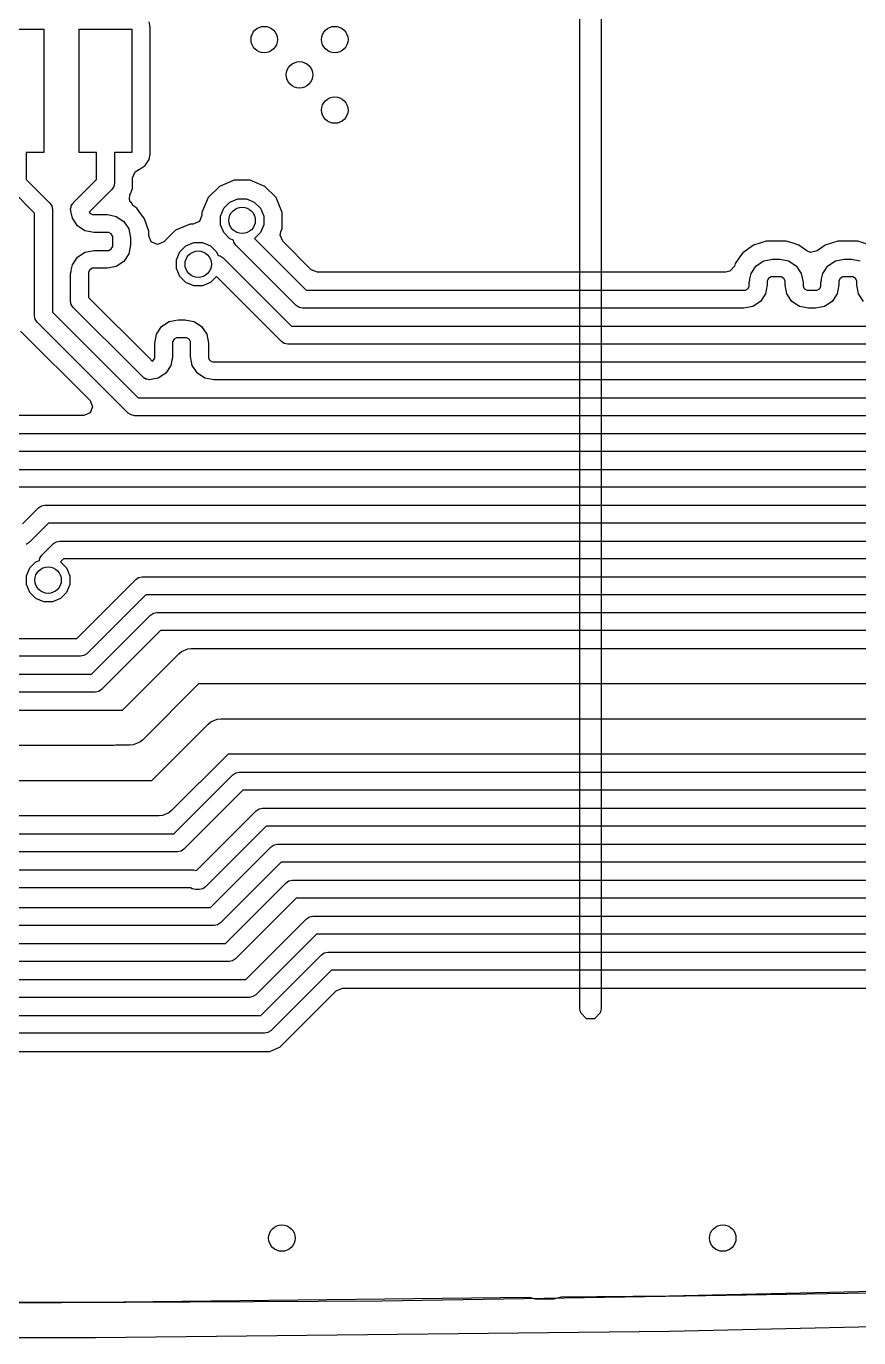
# Model space of a CAD drawing. Extents: x 94.3 to 177.3, y -118.1 to -62.3.
# Drawn here: x 137.05 to 141.77, y -117.57 to -110.12 of the extents above; entities that cross this region are included whole.
import ezdxf

# ---------------------------------------------------------------- set-up
doc = ezdxf.new("R2010")
doc.units = 0
doc.layers.add('BLACK', color=7, linetype='CONTINUOUS')

msp = doc.modelspace()

# ---------------------------------------------------------------- linework, layer by layer
at = {"layer": 'BLACK', "linetype": 'CONTINUOUS'}
for p, q in [((140.31, -108.44), (140.31, -115.7)), ((140.19, -115.7), (140.19, -108.5)), ((137.752499, -110.129906), (137.746553, -110.100007)), ((137.7525, -110.850095), (137.752499, -110.129906)), ((136.85, -110.14), (137.15, -110.14)), ((137.15, -110.14), (137.15, -110.84)), ((137.35, -110.84), (137.35, -110.14)), ((137.35, -110.14), (137.65, -110.14)), ((137.65, -110.14), (137.65, -110.84)), ((137.15, -110.84), (137.0508, -110.84)), ((137.0508, -110.84), (137.0508, -110.993959)), ((137.4492, -110.84), (137.35, -110.84)), ((137.4492, -110.993959), (137.4492, -110.84)), ((137.65, -110.84), (137.5508, -110.84)), ((137.5508, -110.84), (137.5508, -111.015001)), ((137.723898, -110.913898), (137.746553, -110.879993)), ((137.746553, -110.879993), (137.7525, -110.850095)), ((137.6533, -110.984885), (137.667945, -110.94953)), ((137.667945, -110.94953), (137.686037, -110.939866)), ((137.685445, -110.938437), (137.68999, -110.936554)), ((137.686037, -110.939866), (137.685445, -110.938437)), ((137.68999, -110.936554), (137.68999, -110.936553)), ((137.68999, -110.936553), (137.689993, -110.936553)), ((137.689993, -110.936553), (137.723898, -110.913898)), ((137.0508, -110.993959), (137.184321, -111.12748)), ((137.316679, -111.12648), (137.4492, -110.993959)), ((137.5508, -111.015001), (137.546933, -111.034441)), ((137.6533, -111.045494), (137.6533, -110.984885)), ((138.229056, -110.99819), (138.145444, -111.032824)), ((138.229057, -110.99819), (138.229056, -110.99819)), ((138.319563, -110.99819), (138.229057, -110.99819)), ((138.403178, -111.032825), (138.319563, -110.99819)), ((137.0976, -111.184443), (136.964079, -111.050922)), ((137.535494, -111.051349), (137.408124, -111.178718)), ((137.535921, -111.050922), (137.535494, -111.051349)), ((137.546933, -111.034441), (137.535921, -111.050922)), ((137.635462, -111.107847), (137.638647, -111.080867)), ((137.638647, -111.080867), (137.640844, -111.075564)), ((137.640844, -111.075564), (137.6533, -111.045494)), ((138.081444, -111.096824), (138.04681, -111.180436)), ((138.081448, -111.096818), (138.081444, -111.096824)), ((138.145438, -111.032828), (138.081448, -111.096818)), ((138.145444, -111.032824), (138.145438, -111.032828)), ((138.204864, -111.121756), (138.249924, -111.103092)), ((138.249924, -111.103092), (138.298696, -111.103092)), ((138.298696, -111.103092), (138.343756, -111.121756)), ((138.467175, -111.096822), (138.403178, -111.032825)), ((138.50181, -111.180437), (138.467175, -111.096822)), ((137.184321, -111.12748), (137.195333, -111.14396)), ((137.195333, -111.14396), (137.195333, -111.143961)), ((137.195333, -111.143961), (137.1992, -111.163401)), ((137.1992, -111.163401), (137.1992, -111.746042)), ((137.3018, -111.162402), (137.305667, -111.1505)), ((137.301819, -111.162402), (137.3018, -111.162402)), ((137.305667, -111.181749), (137.301819, -111.162402)), ((137.305667, -111.142961), (137.310435, -111.135824)), ((137.305667, -111.1505), (137.305667, -111.142961)), ((137.310435, -111.135824), (137.311502, -111.132542)), ((137.311502, -111.132542), (137.313691, -111.130951)), ((137.313691, -111.130951), (137.316679, -111.12648)), ((137.638648, -111.113039), (137.635462, -111.107847)), ((137.638648, -111.119131), (137.638648, -111.113039)), ((137.648322, -111.128805), (137.638648, -111.119131)), ((137.655476, -111.140464), (137.648322, -111.128805)), ((137.678174, -111.156936), (137.655476, -111.140464)), ((137.678174, -111.156937), (137.678174, -111.156936)), ((137.678176, -111.156938), (137.678174, -111.156937)), ((137.69527, -111.180439), (137.678176, -111.156938)), ((138.151712, -111.201304), (138.170376, -111.156244)), ((138.170376, -111.156244), (138.204864, -111.121756)), ((138.343756, -111.121756), (138.378244, -111.156244)), ((138.378244, -111.156244), (138.396908, -111.201304)), ((137.0976, -111.767084), (137.0976, -111.184443)), ((137.305667, -111.181841), (137.305667, -111.181749)), ((137.305689, -111.181863), (137.305667, -111.181841)), ((137.31187, -111.212939), (137.305689, -111.181863)), ((137.340494, -111.255784), (137.31187, -111.212939)), ((137.408124, -111.178718), (137.411584, -111.184711)), ((137.411584, -111.184711), (137.425727, -111.192879)), ((137.425727, -111.192879), (137.433892, -111.192881)), ((137.433892, -111.192881), (137.510249, -111.192881)), ((137.510249, -111.192881), (137.5201, -111.19484)), ((137.5201, -111.19484), (137.560788, -111.202908)), ((137.560788, -111.202908), (137.603671, -111.231526)), ((137.603671, -111.231526), (137.632336, -111.274377)), ((137.721894, -111.217041), (137.69527, -111.180439)), ((137.721894, -111.217043), (137.721894, -111.217041)), ((137.721897, -111.217046), (137.721894, -111.217043)), ((137.744901, -111.287724), (137.721897, -111.217046)), ((137.980436, -111.24681), (137.896824, -111.281444)), ((137.99681, -111.24681), (137.980436, -111.24681)), ((138.032165, -111.232165), (137.99681, -111.24681)), ((138.04681, -111.19681), (138.032165, -111.232165)), ((138.04681, -111.180436), (138.04681, -111.19681)), ((138.151712, -111.250076), (138.151712, -111.201304)), ((138.170376, -111.295136), (138.151712, -111.250076)), ((138.396908, -111.250076), (138.378244, -111.295136)), ((138.396908, -111.201304), (138.396908, -111.250076)), ((138.50181, -111.270943), (138.50181, -111.180437)), ((137.383333, -111.284418), (137.340494, -111.255784)), ((137.414437, -111.290611), (137.383333, -111.284418)), ((137.41444, -111.290614), (137.414437, -111.290611)), ((137.422477, -111.292212), (137.41444, -111.290614)), ((137.433868, -111.294481), (137.422477, -111.292212)), ((137.433872, -111.294479), (137.433868, -111.294481)), ((137.43388, -111.294481), (137.433872, -111.294479)), ((137.510249, -111.294481), (137.43388, -111.294481)), ((137.510268, -111.294477), (137.510249, -111.294481)), ((137.510281, -111.294481), (137.510268, -111.294477)), ((137.518459, -111.294476), (137.510281, -111.294481)), ((137.532629, -111.302646), (137.518459, -111.294476)), ((137.540815, -111.316807), (137.532629, -111.302646)), ((137.540729, -111.324961), (137.540818, -111.324509)), ((137.540729, -111.3656), (137.540729, -111.324961)), ((137.540818, -111.324509), (137.540815, -111.316807)), ((137.632336, -111.274377), (137.642419, -111.324937)), ((137.642329, -111.324937), (137.642326, -111.324946)), ((137.642326, -111.324946), (137.642329, -111.324961)), ((137.642419, -111.324937), (137.642329, -111.324937)), ((137.642329, -111.324961), (137.642329, -111.365601)), ((137.744911, -111.308979), (137.744901, -111.287724)), ((137.744913, -111.312667), (137.744911, -111.308979)), ((137.759557, -111.347998), (137.744913, -111.312667)), ((137.896821, -111.281446), (137.830268, -111.347999)), ((137.896822, -111.281445), (137.896821, -111.281446)), ((137.896824, -111.281444), (137.896822, -111.281445)), ((138.204864, -111.329624), (138.170376, -111.295136)), ((138.378244, -111.295136), (138.344453, -111.328926)), ((138.490173, -111.308979), (138.493978, -111.289848)), ((138.504818, -111.344334), (138.490173, -111.308979)), ((138.493978, -111.289848), (138.50181, -111.270943)), ((137.38334, -111.406159), (137.414415, -111.399972)), ((137.414415, -111.399972), (137.41444, -111.399948)), ((137.41444, -111.399948), (137.433868, -111.396083)), ((137.433868, -111.396083), (137.433868, -111.396081)), ((137.433868, -111.396081), (137.433872, -111.396082)), ((137.433872, -111.396082), (137.43388, -111.396081)), ((137.43388, -111.396081), (137.510249, -111.396081)), ((137.510249, -111.396081), (137.510268, -111.396084)), ((137.510268, -111.396084), (137.510281, -111.396081)), ((137.510281, -111.396081), (137.510281, -111.396029)), ((137.510281, -111.396029), (137.518437, -111.396033)), ((137.518437, -111.396033), (137.532568, -111.387882)), ((137.532568, -111.387882), (137.540728, -111.373757)), ((137.540728, -111.373757), (137.540729, -111.3656)), ((137.638459, -111.385043), (137.63227, -111.416146)), ((137.638462, -111.385041), (137.638459, -111.385043)), ((137.642285, -111.365821), (137.638462, -111.385041)), ((137.642329, -111.365602), (137.642285, -111.365821)), ((137.642329, -111.365601), (137.642329, -111.365602)), ((137.794913, -111.362643), (137.759557, -111.347998)), ((137.830268, -111.347999), (137.794913, -111.362643)), ((137.921756, -111.404864), (137.956244, -111.370376)), ((137.956244, -111.370376), (138.001304, -111.351712)), ((138.001304, -111.351712), (138.050076, -111.351712)), ((138.050076, -111.351712), (138.095136, -111.370376)), ((138.095136, -111.370376), (138.129624, -111.404864)), ((138.224967, -111.33795), (138.204864, -111.329624)), ((138.227377, -111.350065), (138.224967, -111.33795)), ((138.238389, -111.366546), (138.227377, -111.350065)), ((138.581164, -111.709321), (138.238389, -111.366546)), ((138.344453, -111.328926), (138.638127, -111.6226)), ((138.665939, -111.505455), (138.504818, -111.344334)), ((141.17472, -111.365864), (141.114636, -111.409524)), ((141.174721, -111.365864), (141.17472, -111.365864)), ((141.245346, -111.342894), (141.174721, -111.365864)), ((141.245349, -111.342893), (141.245346, -111.342894)), ((141.247272, -111.342893), (141.245349, -111.342893)), ((141.247475, -111.342874), (141.247272, -111.342893)), ((141.282485, -111.342874), (141.247475, -111.342874)), ((141.282486, -111.342873), (141.282485, -111.342874)), ((141.282487, -111.342873), (141.282486, -111.342873)), ((141.284543, -111.342873), (141.282487, -111.342873)), ((141.317474, -111.342857), (141.284543, -111.342873)), ((141.317507, -111.342873), (141.317474, -111.342857)), ((141.32322, -111.342873), (141.317507, -111.342873)), ((141.360347, -111.342872), (141.32322, -111.342873)), ((141.360348, -111.342872), (141.360347, -111.342872)), ((141.394335, -111.35391), (141.360348, -111.342872)), ((141.431008, -111.365821), (141.394335, -111.35391)), ((141.43101, -111.365822), (141.431008, -111.365821)), ((141.476727, -111.399022), (141.43101, -111.365822)), ((141.498288, -111.40795), (141.476727, -111.399022)), ((141.535499, -111.399014), (141.498288, -111.40795)), ((141.581116, -111.365866), (141.535499, -111.399014)), ((141.581123, -111.365863), (141.581116, -111.365866)), ((141.651745, -111.342894), (141.581123, -111.365863)), ((141.65175, -111.342893), (141.651745, -111.342894)), ((141.653656, -111.342893), (141.65175, -111.342893)), ((141.653881, -111.342872), (141.653656, -111.342893)), ((141.688885, -111.342872), (141.653881, -111.342872)), ((141.688886, -111.342871), (141.688885, -111.342872)), ((141.688887, -111.342871), (141.688886, -111.342871)), ((141.690943, -111.342871), (141.688887, -111.342871)), ((141.723874, -111.342855), (141.690943, -111.342871)), ((141.723907, -111.342871), (141.723874, -111.342855)), ((141.729621, -111.342871), (141.723907, -111.342871)), ((141.766745, -111.342869), (141.729621, -111.342871)), ((141.766748, -111.342869), (141.766745, -111.342869)), ((141.766749, -111.342869), (141.766748, -111.342869)), ((141.766754, -111.34287), (141.766749, -111.342869)), ((141.837405, -111.365818), (141.766754, -111.34287)), ((137.311871, -111.477611), (137.340502, -111.43478)), ((137.340502, -111.43478), (137.38334, -111.406159)), ((137.603629, -111.458988), (137.560768, -111.487603)), ((137.63227, -111.416146), (137.603629, -111.458988)), ((137.903092, -111.449924), (137.921756, -111.404864)), ((137.903092, -111.498696), (137.903092, -111.449924)), ((138.129624, -111.404864), (138.13795, -111.424967)), ((138.13795, -111.424967), (138.150065, -111.427377)), ((138.150065, -111.427377), (138.166546, -111.438389)), ((138.166546, -111.438389), (138.553957, -111.8258)), ((141.070972, -111.469606), (141.065779, -111.485569)), ((141.071003, -111.469564), (141.070972, -111.469606)), ((141.101573, -111.4275), (141.071003, -111.469564)), ((141.114636, -111.409525), (141.101573, -111.4275)), ((141.114636, -111.409524), (141.114636, -111.409525)), ((141.189181, -111.484074), (141.232012, -111.455449)), ((141.232012, -111.455449), (141.263109, -111.449251)), ((141.263109, -111.449251), (141.26312, -111.449241)), ((141.26312, -111.449241), (141.282535, -111.445378)), ((141.282535, -111.445378), (141.282535, -111.445374)), ((141.282535, -111.445374), (141.282544, -111.445377)), ((141.282544, -111.445377), (141.28256, -111.445374)), ((141.28256, -111.445374), (141.3232, -111.445374)), ((141.3232, -111.445374), (141.373745, -111.455424)), ((141.373745, -111.455424), (141.416601, -111.484046)), ((141.595582, -111.484072), (141.638413, -111.455448)), ((141.638413, -111.455448), (141.669507, -111.449251)), ((141.669507, -111.449251), (141.66952, -111.449239)), ((141.66952, -111.449239), (141.688935, -111.445376)), ((141.688935, -111.445376), (141.688935, -111.445372)), ((141.688935, -111.445372), (141.688944, -111.445375)), ((141.688944, -111.445375), (141.68896, -111.445372)), ((141.68896, -111.445372), (141.7296, -111.445372)), ((141.7296, -111.445372), (141.780145, -111.455422)), ((137.3018, -111.528137), (137.304296, -111.515614)), ((137.301802, -111.528146), (137.3018, -111.528137)), ((137.3018, -111.528161), (137.301802, -111.528146)), ((137.3018, -111.568801), (137.3018, -111.528161)), ((137.304296, -111.515614), (137.305667, -111.508721)), ((137.305667, -111.508721), (137.30567, -111.508717)), ((137.30567, -111.508717), (137.311871, -111.477611)), ((137.403403, -111.520017), (137.4034, -111.528161)), ((137.4034, -111.528161), (137.4034, -111.568801)), ((137.411575, -111.50587), (137.403403, -111.520017)), ((137.425724, -111.497701), (137.411575, -111.50587)), ((137.433892, -111.4977), (137.425724, -111.497701)), ((137.510217, -111.497681), (137.433892, -111.497681)), ((137.433892, -111.497681), (137.433892, -111.4977)), ((137.510249, -111.497681), (137.510217, -111.497681)), ((137.529689, -111.493814), (137.510249, -111.497681)), ((137.529747, -111.493755), (137.529689, -111.493814)), ((137.560768, -111.487603), (137.529747, -111.493755)), ((137.921756, -111.543756), (137.903092, -111.498696)), ((137.956244, -111.578244), (137.921756, -111.543756)), ((138.128926, -111.544453), (138.095136, -111.578244)), ((138.496994, -111.912521), (138.128926, -111.544453)), ((138.701294, -111.5201), (138.665939, -111.505455)), ((141.018232, -111.5201), (138.701294, -111.5201)), ((141.040915, -111.514659), (141.018232, -111.5201)), ((141.065779, -111.485569), (141.040915, -111.514659)), ((141.15435, -111.55801), (141.160552, -111.526903)), ((141.160552, -111.526903), (141.189181, -111.484074)), ((141.274412, -111.546982), (141.260258, -111.555157)), ((141.282585, -111.54698), (141.274412, -111.546982)), ((141.3232, -111.546974), (141.282585, -111.546974)), ((141.282585, -111.546974), (141.282585, -111.54698)), ((141.331377, -111.546973), (141.3232, -111.546974)), ((141.34554, -111.555147), (141.331377, -111.546973)), ((141.416601, -111.484046), (141.445247, -111.526886)), ((141.445247, -111.526886), (141.455326, -111.577425)), ((141.56075, -111.558008), (141.566953, -111.526901)), ((141.566953, -111.526901), (141.595582, -111.484072)), ((141.680813, -111.546982), (141.666659, -111.555156)), ((141.688985, -111.54698), (141.680813, -111.546982)), ((141.7296, -111.546972), (141.688985, -111.546972)), ((141.688985, -111.546972), (141.688985, -111.54698)), ((141.737777, -111.546971), (141.7296, -111.546972)), ((141.751942, -111.555145), (141.737777, -111.546971)), ((137.3018, -111.683916), (137.3018, -111.568801)), ((137.4034, -111.568801), (137.4034, -111.662874)), ((138.001304, -111.596908), (137.956244, -111.578244)), ((138.050076, -111.596908), (138.001304, -111.596908)), ((138.095136, -111.578244), (138.050076, -111.596908)), ((138.638127, -111.6226), (141.12, -111.6226)), ((141.12, -111.6226), (141.12, -111.62258)), ((141.12, -111.62258), (141.128166, -111.62258)), ((141.128166, -111.62258), (141.14231, -111.614415)), ((141.14231, -111.614415), (141.150478, -111.600273)), ((141.150478, -111.600273), (141.15048, -111.592107)), ((141.15048, -111.577425), (141.1531, -111.564282)), ((141.150483, -111.577436), (141.15048, -111.577425)), ((141.15048, -111.577454), (141.150483, -111.577436)), ((141.15048, -111.592107), (141.15048, -111.577454)), ((141.1531, -111.564282), (141.154347, -111.558014)), ((141.154347, -111.558014), (141.15435, -111.55801)), ((141.24821, -111.611562), (141.242017, -111.642667)), ((141.248213, -111.61156), (141.24821, -111.611562)), ((141.250458, -111.600276), (141.248213, -111.61156)), ((141.25208, -111.592132), (141.250458, -111.600276)), ((141.25208, -111.59212), (141.252078, -111.592127)), ((141.252078, -111.592127), (141.25208, -111.592132)), ((141.252083, -111.56931), (141.25208, -111.577452)), ((141.25208, -111.577452), (141.25208, -111.577454)), ((141.25208, -111.577454), (141.25208, -111.59212)), ((141.260258, -111.555157), (141.252083, -111.56931)), ((141.353722, -111.569306), (141.34554, -111.555147)), ((141.35368, -111.577454), (141.353725, -111.577223)), ((141.35368, -111.59212), (141.35368, -111.577454)), ((141.353681, -111.592127), (141.35368, -111.59212)), ((141.35368, -111.592132), (141.353681, -111.592127)), ((141.353682, -111.592132), (141.35368, -111.592132)), ((141.357547, -111.61156), (141.353682, -111.592132)), ((141.353725, -111.577223), (141.353722, -111.569306)), ((141.357572, -111.611585), (141.357547, -111.61156)), ((141.363759, -111.64266), (141.357572, -111.611585)), ((141.45528, -111.577425), (141.455276, -111.577436)), ((141.455276, -111.577436), (141.45528, -111.577454)), ((141.455326, -111.577425), (141.45528, -111.577425)), ((141.45528, -111.577454), (141.45528, -111.592108)), ((141.45528, -111.592108), (141.4553, -111.592108)), ((141.4553, -111.592108), (141.455301, -111.600276)), ((141.455301, -111.600276), (141.46347, -111.614425)), ((141.46347, -111.614425), (141.477616, -111.622597)), ((141.477616, -111.622597), (141.485785, -111.6226)), ((141.485785, -111.6226), (141.5264, -111.6226)), ((141.5264, -111.6226), (141.5264, -111.62258)), ((141.5264, -111.62258), (141.534566, -111.62258)), ((141.534566, -111.62258), (141.54871, -111.614415)), ((141.54871, -111.614415), (141.556878, -111.600273)), ((141.556878, -111.600273), (141.55688, -111.592107)), ((141.55688, -111.577422), (141.559451, -111.564524)), ((141.556883, -111.577433), (141.55688, -111.577422)), ((141.55688, -111.577452), (141.556883, -111.577433)), ((141.55688, -111.592107), (141.55688, -111.577452)), ((141.559451, -111.564524), (141.560747, -111.558012)), ((141.560747, -111.558012), (141.56075, -111.558008)), ((141.65461, -111.611562), (141.648417, -111.642667)), ((141.654613, -111.61156), (141.65461, -111.611562)), ((141.656858, -111.600276), (141.654613, -111.61156)), ((141.65848, -111.592132), (141.656858, -111.600276)), ((141.65848, -111.59212), (141.658478, -111.592127)), ((141.658478, -111.592127), (141.65848, -111.592132)), ((141.658483, -111.56931), (141.65848, -111.577452)), ((141.65848, -111.577452), (141.65848, -111.59212)), ((141.666659, -111.555156), (141.658483, -111.56931)), ((141.760124, -111.569305), (141.751942, -111.555145)), ((141.76008, -111.577452), (141.760127, -111.577211)), ((141.76008, -111.59212), (141.76008, -111.577452)), ((141.760081, -111.592127), (141.76008, -111.59212)), ((141.76008, -111.592132), (141.760081, -111.592127)), ((141.760082, -111.592132), (141.76008, -111.592132)), ((141.763947, -111.61156), (141.760082, -111.592132)), ((141.760127, -111.577211), (141.760124, -111.569305)), ((141.763972, -111.611585), (141.763947, -111.61156)), ((141.770159, -111.64266), (141.763972, -111.611585)), ((137.305667, -111.703356), (137.3018, -111.683916)), ((137.4034, -111.662874), (137.746599, -112.006073)), ((141.213383, -111.685506), (141.170537, -111.714129)), ((141.242017, -111.642667), (141.213383, -111.685506)), ((141.39238, -111.685497), (141.363759, -111.64266)), ((141.43521, -111.714129), (141.39238, -111.685497)), ((141.619783, -111.685506), (141.576937, -111.714129)), ((141.648417, -111.642667), (141.619783, -111.685506)), ((141.79878, -111.685497), (141.770159, -111.64266)), ((137.101467, -111.786524), (137.0976, -111.767084)), ((137.1992, -111.746042), (137.685358, -112.2322)), ((137.316679, -111.719837), (137.305667, -111.703356)), ((137.674757, -112.077915), (137.316679, -111.719837)), ((138.597644, -111.720333), (138.581164, -111.709321)), ((138.597645, -111.720333), (138.597644, -111.720333)), ((138.617085, -111.7242), (138.597645, -111.720333)), ((141.12, -111.7242), (138.617085, -111.7242)), ((141.13944, -111.720333), (141.12, -111.7242)), ((141.139464, -111.720308), (141.13944, -111.720333)), ((141.170537, -111.714129), (141.139464, -111.720308)), ((141.466316, -111.720329), (141.43521, -111.714129)), ((141.46632, -111.720333), (141.466316, -111.720329)), ((141.473525, -111.721766), (141.46632, -111.720333)), ((141.485735, -111.7242), (141.473525, -111.721766)), ((141.485744, -111.724196), (141.485735, -111.7242)), ((141.48576, -111.7242), (141.485744, -111.724196)), ((141.5264, -111.7242), (141.48576, -111.7242)), ((141.54584, -111.720333), (141.5264, -111.7242)), ((141.545864, -111.720308), (141.54584, -111.720333)), ((141.576937, -111.714129), (141.545864, -111.720308)), ((137.112479, -111.803005), (137.101467, -111.786524)), ((137.628395, -112.318921), (137.112479, -111.803005)), ((137.789044, -111.871601), (137.817689, -111.828784)), ((137.817689, -111.828784), (137.86054, -111.800187)), ((137.86054, -111.800187), (137.891496, -111.794046)), ((137.891496, -111.794046), (137.891604, -111.793939)), ((137.891604, -111.793939), (137.911044, -111.790072)), ((137.911044, -111.790072), (137.951684, -111.790072)), ((137.951684, -111.790072), (137.959415, -111.791609)), ((137.959415, -111.791609), (138.002227, -111.800115)), ((138.002227, -111.800115), (138.045092, -111.828735)), ((138.045092, -111.828735), (138.073745, -111.871577)), ((138.553957, -111.8258), (148.1016, -111.8258)), ((137.018439, -111.853923), (137.412061, -112.247544)), ((137.778964, -111.922122), (137.780944, -111.912196)), ((137.780944, -111.912196), (137.782831, -111.902712)), ((137.782831, -111.902712), (137.782838, -111.902704)), ((137.782838, -111.902704), (137.789044, -111.871601)), ((137.880568, -111.914027), (137.880564, -111.922152)), ((137.888732, -111.899906), (137.880568, -111.914027)), ((137.902861, -111.891759), (137.888732, -111.899906)), ((137.911016, -111.891764), (137.902861, -111.891759)), ((137.911017, -111.891672), (137.911016, -111.891764)), ((137.911027, -111.891668), (137.911017, -111.891672)), ((137.911044, -111.891672), (137.911027, -111.891668)), ((137.951684, -111.891672), (137.911044, -111.891672)), ((137.95169, -111.89167), (137.951684, -111.891672)), ((137.951694, -111.891672), (137.95169, -111.89167)), ((137.959872, -111.89167), (137.951694, -111.891672)), ((137.974039, -111.899843), (137.959872, -111.89167)), ((137.982224, -111.914004), (137.974039, -111.899843)), ((137.982164, -111.922152), (137.982227, -111.921831)), ((137.982227, -111.921831), (137.982224, -111.914004)), ((138.073745, -111.871577), (138.083828, -111.922122)), ((138.513475, -111.923533), (138.496994, -111.912521)), ((137.778967, -111.922133), (137.778964, -111.922122)), ((137.778964, -111.922152), (137.778967, -111.922133)), ((137.778964, -111.998507), (137.778964, -111.922152)), ((137.880564, -111.922152), (137.880564, -111.99852)), ((137.982164, -111.99852), (137.982164, -111.922152)), ((138.083764, -111.922122), (138.08376, -111.922133)), ((138.08376, -111.922133), (138.083764, -111.922152)), ((138.083828, -111.922122), (138.083764, -111.922122)), ((138.083764, -111.922152), (138.083764, -111.99852)), ((138.532915, -111.9274), (138.513475, -111.923533)), ((148.080558, -111.9274), (138.532915, -111.9274)), ((137.746599, -112.006073), (137.764795, -112.024269)), ((137.764795, -112.024269), (137.770797, -112.020806)), ((137.770797, -112.020806), (137.778962, -112.00667)), ((137.778962, -112.00667), (137.778964, -111.998507)), ((137.870499, -112.049067), (137.841863, -112.091904)), ((137.876694, -112.017962), (137.870499, -112.049067)), ((137.876697, -112.01796), (137.876694, -112.017962)), ((137.879062, -112.006073), (137.876697, -112.01796)), ((137.880564, -111.998533), (137.879062, -112.006073)), ((137.880564, -111.99852), (137.880562, -111.998528)), ((137.880562, -111.998528), (137.880564, -111.998533)), ((137.992172, -112.049092), (137.9821, -111.998533)), ((137.9821, -111.998533), (137.982164, -111.998533)), ((137.982165, -111.998528), (137.982164, -111.99852)), ((137.982164, -111.998533), (137.982165, -111.998528)), ((138.020828, -112.091946), (137.992172, -112.049092)), ((138.083764, -111.99852), (138.0837, -111.998841)), ((138.0837, -111.998841), (138.083702, -112.006681)), ((138.083702, -112.006681), (138.091881, -112.020836)), ((138.091881, -112.020836), (138.106043, -112.029004)), ((138.106043, -112.029004), (138.114217, -112.029)), ((138.114217, -112.029), (138.114227, -112.029003)), ((138.114227, -112.029003), (138.114244, -112.029)), ((138.114244, -112.029), (138.154884, -112.029)), ((138.154884, -112.029), (138.249862, -112.029)), ((138.249862, -112.029), (148.007364, -112.029)), ((137.712563, -112.115721), (137.674757, -112.077915)), ((137.717026, -112.118703), (137.712563, -112.115721)), ((137.718616, -112.120892), (137.717026, -112.118703)), ((137.7219, -112.121959), (137.718616, -112.120892)), ((137.729044, -112.126733), (137.7219, -112.121959)), ((137.736581, -112.126733), (137.729044, -112.126733)), ((137.748474, -112.1306), (137.736581, -112.126733)), ((137.767755, -112.126733), (137.748474, -112.130564)), ((137.748474, -112.130564), (137.748474, -112.1306)), ((137.767925, -112.126733), (137.767755, -112.126733)), ((137.767967, -112.12669), (137.767925, -112.126733)), ((137.799013, -112.120522), (137.767967, -112.12669)), ((137.841863, -112.091904), (137.799013, -112.120522)), ((138.063705, -112.120568), (138.020828, -112.091946)), ((138.104052, -112.128572), (138.063705, -112.120568)), ((138.114244, -112.1306), (138.104052, -112.128572)), ((138.114271, -112.1306), (138.114244, -112.1306)), ((138.154884, -112.1306), (138.114271, -112.1306)), ((138.249862, -112.1306), (138.154884, -112.1306)), ((147.986322, -112.1306), (138.249862, -112.1306)), ((137.412061, -112.247544), (137.426706, -112.282899)), ((137.426706, -112.282899), (137.412061, -112.318254)), ((137.685358, -112.2322), (147.921782, -112.2322)), ((137.376706, -112.332899), (135.947105, -112.332899)), ((137.412061, -112.318254), (137.376706, -112.332899)), ((137.644875, -112.329933), (137.628395, -112.318921)), ((137.644876, -112.329933), (137.644875, -112.329933)), ((137.664316, -112.3338), (137.644876, -112.329933)), ((147.90074, -112.3338), (137.664316, -112.3338)), ((136.243141, -112.435399), (147.836199, -112.435399)), ((147.815157, -112.536999), (136.243141, -112.536999)), ((133.879999, -112.638601), (147.728183, -112.638601)), ((147.707141, -112.740201), (133.928398, -112.740201)), ((137.028926, -112.948147), (137.120394, -112.85668)), ((137.120394, -112.85668), (137.136875, -112.845668)), ((137.136875, -112.845668), (137.156315, -112.841801)), ((137.156315, -112.841801), (147.642601, -112.841801)), ((137.177357, -112.943401), (137.066546, -113.054212)), ((147.621559, -112.943401), (137.177357, -112.943401)), ((137.066546, -113.054212), (137.050065, -113.065224)), ((137.138389, -113.126055), (137.204564, -113.05988)), ((137.204564, -113.05988), (137.221045, -113.048868)), ((137.221045, -113.048868), (137.240485, -113.045001)), ((137.240485, -113.045001), (147.545801, -113.045001)), ((137.070376, -113.197465), (137.104864, -113.162977)), ((137.104864, -113.162977), (137.124967, -113.15465)), ((137.124967, -113.15465), (137.127377, -113.142536)), ((137.127377, -113.142536), (137.138389, -113.126055)), ((137.261527, -113.146601), (137.244453, -113.163674)), ((137.244453, -113.163674), (137.278244, -113.197465)), ((147.524759, -113.146601), (137.261527, -113.146601)), ((137.051712, -113.242525), (137.070376, -113.197465)), ((137.051712, -113.291297), (137.051712, -113.242525)), ((137.278244, -113.197465), (137.296908, -113.242525)), ((137.296908, -113.242525), (137.296908, -113.291297)), ((137.671394, -113.26308), (137.687875, -113.252068)), ((137.687875, -113.252068), (137.707315, -113.248201)), ((137.707315, -113.248201), (147.449001, -113.248201)), ((137.070376, -113.336357), (137.051712, -113.291297)), ((137.296908, -113.291297), (137.278244, -113.336357)), ((137.336874, -113.5976), (137.671394, -113.26308)), ((137.104864, -113.370845), (137.070376, -113.336357)), ((137.149924, -113.389509), (137.104864, -113.370845)), ((137.198696, -113.389509), (137.149924, -113.389509)), ((137.243756, -113.370845), (137.198696, -113.389509)), ((137.278244, -113.336357), (137.243756, -113.370845)), ((137.728357, -113.349801), (137.393837, -113.684321)), ((147.427959, -113.349801), (137.728357, -113.349801)), ((137.421042, -113.8008), (137.755562, -113.46628)), ((137.755562, -113.46628), (137.772043, -113.455268)), ((137.772043, -113.455268), (137.791483, -113.451401)), ((137.791483, -113.451401), (147.352201, -113.451401)), ((137.812525, -113.553001), (137.478005, -113.887521)), ((147.331159, -113.553001), (137.812525, -113.553001)), ((136.497963, -113.5976), (137.336874, -113.5976)), ((137.357916, -113.6992), (136.497963, -113.6992)), ((137.377356, -113.695333), (137.357916, -113.6992)), ((137.393837, -113.684321), (137.377356, -113.695333)), ((137.596734, -114.004), (137.915845, -113.68489)), ((137.915845, -113.68489), (137.930998, -113.672453)), ((137.930998, -113.672453), (137.967046, -113.657522)), ((137.967046, -113.657522), (137.986555, -113.655601)), ((137.986555, -113.655601), (147.213298, -113.655601)), ((134.153958, -113.8008), (137.421042, -113.8008)), ((138.027976, -113.855601), (137.708867, -114.174711)), ((147.139918, -113.855601), (138.027976, -113.855601)), ((137.442084, -113.9024), (134.132916, -113.9024)), ((137.461524, -113.898533), (137.442084, -113.9024)), ((137.478005, -113.887521), (137.461524, -113.898533)), ((134.03711, -114.005), (137.53789, -114.005)), ((137.53789, -114.005), (137.548046, -114.004)), ((137.548046, -114.004), (137.596734, -114.004)), ((138.082532, -114.08389), (138.097686, -114.071454)), ((138.097686, -114.071454), (138.133734, -114.056522)), ((138.133734, -114.056522), (138.153243, -114.054601)), ((138.153243, -114.054601), (147.441774, -114.054601)), ((137.762422, -114.404), (138.082532, -114.08389)), ((137.547046, -114.205), (134.027954, -114.205)), ((137.557202, -114.204), (137.547046, -114.205)), ((137.638156, -114.204), (137.557202, -114.204)), ((137.657665, -114.202079), (137.638156, -114.204)), ((137.693713, -114.187147), (137.657665, -114.202079)), ((137.708867, -114.174711), (137.693713, -114.187147)), ((138.194665, -114.254601), (137.874555, -114.574711)), ((147.5047, -114.254601), (138.194665, -114.254601)), ((137.887764, -114.7066), (138.222284, -114.37208)), ((138.222284, -114.37208), (138.238765, -114.361068)), ((138.238765, -114.361068), (138.258205, -114.357201)), ((138.258205, -114.357201), (147.789073, -114.357201)), ((127.553844, -114.404), (137.762422, -114.404)), ((138.279247, -114.458801), (137.944727, -114.793321)), ((147.767502, -114.458801), (138.279247, -114.458801)), ((137.859401, -114.587147), (137.823353, -114.602079)), ((137.874555, -114.574711), (137.859401, -114.587147)), ((138.016762, -114.914014), (138.354497, -114.57628)), ((138.354497, -114.57628), (138.370978, -114.565268)), ((138.370978, -114.565268), (138.390418, -114.561401)), ((138.390418, -114.561401), (147.676181, -114.561401)), ((137.803844, -114.604), (127.595266, -114.604)), ((137.823353, -114.602079), (137.803844, -114.604)), ((138.41146, -114.663001), (138.06774, -115.006721)), ((147.655139, -114.663001), (138.41146, -114.663001)), ((127.658806, -114.7066), (137.887764, -114.7066)), ((137.908806, -114.8082), (127.679848, -114.8082)), ((137.928246, -114.804333), (137.908806, -114.8082)), ((137.944727, -114.793321), (137.928246, -114.804333)), ((138.095359, -115.1242), (138.439079, -114.78048)), ((138.439079, -114.78048), (138.45556, -114.769468)), ((138.45556, -114.769468), (138.475, -114.765601)), ((138.475, -114.765601), (147.591599, -114.765601)), ((138.496042, -114.867201), (138.152322, -115.210921)), ((147.570557, -114.867201), (138.496042, -114.867201)), ((127.743388, -114.9108), (138.000601, -114.9108)), ((138.000601, -114.9108), (138.016762, -114.914014)), ((138.540142, -114.973668), (138.559582, -114.969801)), ((138.559582, -114.969801), (147.507017, -114.969801)), ((137.982379, -115.0124), (127.76443, -115.0124)), ((137.990361, -115.017733), (137.982379, -115.0124)), ((138.009801, -115.0216), (137.990361, -115.017733)), ((138.031819, -115.0216), (138.009801, -115.0216)), ((138.051259, -115.017733), (138.031819, -115.0216)), ((138.06774, -115.006721), (138.051259, -115.017733)), ((138.179941, -115.3284), (138.523661, -114.98468)), ((138.523661, -114.98468), (138.540142, -114.973668)), ((138.580624, -115.071401), (138.236904, -115.415121)), ((147.485975, -115.071401), (138.580624, -115.071401)), ((127.81877, -115.1242), (138.095359, -115.1242)), ((138.295558, -115.5326), (138.639278, -115.18888)), ((138.639278, -115.18888), (138.655759, -115.177868)), ((138.655759, -115.177868), (138.675199, -115.174001)), ((138.675199, -115.174001), (147.422435, -115.174001)), ((138.116401, -115.2258), (127.839812, -115.2258)), ((138.135841, -115.221933), (138.116401, -115.2258)), ((138.152322, -115.210921), (138.135841, -115.221933)), ((127.903352, -115.3284), (138.179941, -115.3284)), ((138.696241, -115.275601), (138.352521, -115.619321)), ((147.401393, -115.275601), (138.696241, -115.275601)), ((138.236904, -115.415121), (138.220423, -115.426133)), ((138.38014, -115.7368), (138.72386, -115.39308)), ((138.72386, -115.39308), (138.740341, -115.382068)), ((138.740341, -115.382068), (138.759781, -115.378201)), ((138.759781, -115.378201), (147.337853, -115.378201)), ((138.200983, -115.43), (127.924394, -115.43)), ((138.220423, -115.426133), (138.200983, -115.43)), ((138.780823, -115.479801), (138.437103, -115.823521)), ((147.316811, -115.479801), (138.780823, -115.479801)), ((127.9916, -115.5326), (138.295558, -115.5326)), ((138.3166, -115.6342), (128.012642, -115.6342)), ((138.33604, -115.630333), (138.3166, -115.6342)), ((138.352521, -115.619321), (138.33604, -115.630333)), ((138.48802, -115.917561), (138.808635, -115.596946)), ((138.808635, -115.596946), (138.84399, -115.582301)), ((138.84399, -115.582301), (147.253644, -115.582301)), ((140.194567, -115.722961), (140.19, -115.7)), ((140.31, -115.7), (140.305433, -115.722961)), ((128.076182, -115.7368), (138.38014, -115.7368)), ((140.227039, -115.755433), (140.194567, -115.722961)), ((140.272961, -115.755433), (140.227039, -115.755433)), ((140.305433, -115.722961), (140.272961, -115.755433)), ((138.401182, -115.8384), (128.097224, -115.8384)), ((138.420622, -115.834533), (138.401182, -115.8384)), ((138.437103, -115.823521), (138.420622, -115.834533)), ((138.431675, -115.9409), (138.483674, -115.919361)), ((138.483674, -115.919361), (138.48802, -115.917561)), ((128.160391, -115.9409), (138.431673, -115.9409)), ((138.431673, -115.9409), (138.431675, -115.9409)), ((143.945429, -117.257777), (140.694209, -117.32903)), ((139.904773, -117.337731), (137.441865, -117.364869)), ((139.067869, -117.356308), (142.320018, -117.302756)), ((139.93779, -117.346578), (139.904773, -117.337731)), ((140.04221, -117.346578), (139.93779, -117.346578)), ((140.082536, -117.335772), (140.04221, -117.346578)), ((140.693664, -117.329039), (140.082536, -117.335772)), ((140.694209, -117.32903), (140.693664, -117.329039)), ((137.44132, -117.364872), (134.189323, -117.365272)), ((135.815329, -117.374427), (139.067869, -117.356308)), ((137.441865, -117.364869), (137.44132, -117.364872)), ((143.951175, -117.458197), (140.697236, -117.529509)), ((137.442713, -117.565369), (134.187992, -117.56577)), ((140.697236, -117.529509), (137.442713, -117.565369))]:
    msp.add_line(p, q, dxfattribs=at)
at = {"layer": 'BLACK'}
for centre in [(138.4, -110.2), (138.8, -110.2), (138.6, -110.4), (138.8, -110.6), (138.27431, -111.22569), (138.02569, -111.47431), (137.17431, -113.266911), (138.5, -117), (141, -117)]:
    msp.add_circle(centre, 0.075, dxfattribs=at)

doc.saveas('drawing.dxf')
